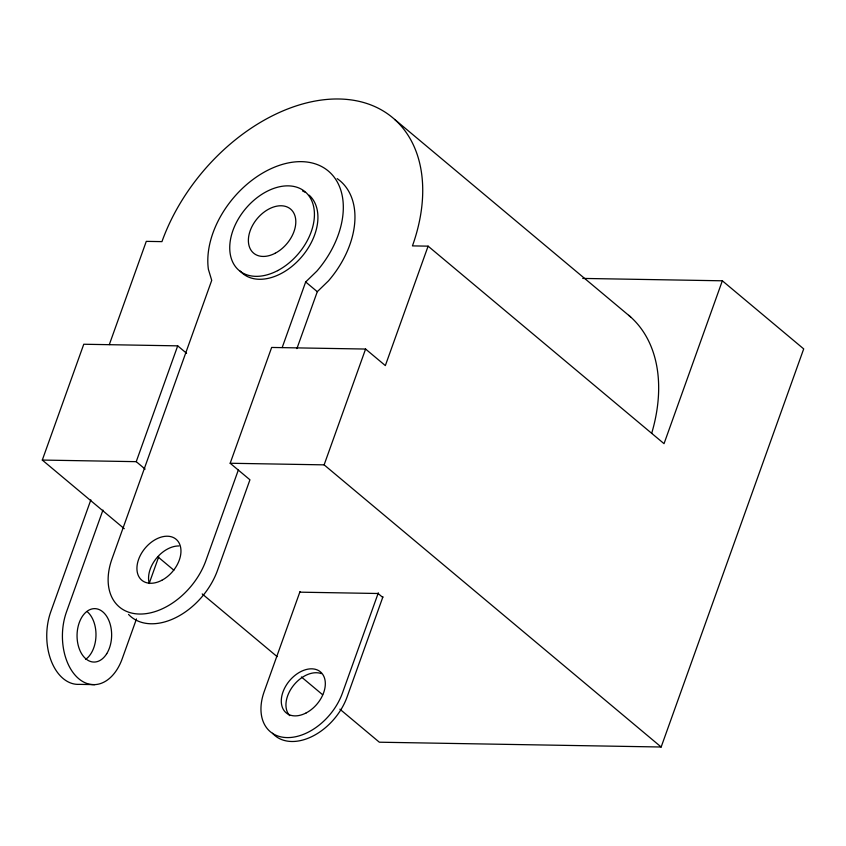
<?xml version="1.0" encoding="UTF-8"?>
<svg xmlns="http://www.w3.org/2000/svg" width="846" height="846" viewBox="0 0 846 846"><rect width="100%" height="100%" fill="white"/><g stroke="black" fill="none" stroke-linecap="round" stroke-linejoin="round"><path stroke-width="1.27" d="M124.277 528.697L42.3 460.065L83.765 344.248L177.702 345.855L186.596 353.29M109.314 344.618L146.284 241.364L161.946 241.628A164.378 110.985 -50.1 0 1 339.035 98.993A164.378 110.985 -50.1 0 1 412.446 245.89L428.108 246.154L664.036 443.664L722.347 280.798L582.757 278.419M90.85 499.859L50.792 611.721A49.311 31.926 -89 0 0 79.164 684.361L94.826 684.625M102.948 510.075L66.453 611.996A49.311 31.926 -89 0 0 78.794 678.767A49.311 31.926 -89 0 0 122.236 658.696L136.481 618.923M145.131 469.107L136.238 461.662L177.702 345.855M149.382 582.873L158.731 556.774M128.529 614.408A61.642 41.623 -50.1 0 0 175.757 617.643A61.642 41.623 -50.1 0 0 217.538 570.278L249.94 479.798L230.175 463.259L271.651 347.452L365.588 349.049L385.342 365.588L428.108 246.154M238.318 470.069L205.916 560.549A61.642 41.623 -50.1 0 1 139.516 614.037A61.642 41.623 -50.1 0 1 111.979 558.952L211.722 280.364L208.38 269.292A82.189 55.487 -50.1 0 1 301.493 161.649A82.189 55.487 -50.1 0 1 316.848 271.143L305.67 281.961L282.183 347.558M296.904 348.615L317.292 291.69L328.47 280.872A82.189 55.487 -50.1 0 0 337.163 178.612M722.347 280.798L803.7 348.901L661.16 747.007L324.124 464.856L365.588 349.049M300.034 591.513L264.164 691.69A51.363 34.686 -50.1 0 0 287.111 737.596A51.363 34.686 -50.1 0 0 342.45 693.022L378.321 592.845M382.963 596.737L347.103 696.914A51.363 34.686 -50.1 0 1 311.931 736.559A51.363 34.686 -50.1 0 1 272.528 733.26M42.3 460.065L136.238 461.662M230.175 463.259L324.124 464.856M299.801 592.168L378.088 593.501L382.73 597.392M661.16 747.007L379.336 742.206L339.87 709.17M394.712 119.455L630.64 316.954M305.67 281.961L317.292 291.69M157.684 556.657L173.874 570.215M202.215 593.934L277.118 656.633M301.409 676.969L322.664 694.767M289.649 715.621A26.712 18.03 -50.1 0 1 292.896 686.233A26.712 18.03 -50.1 0 1 321.364 673.617M87.106 611.552A26.712 17.29 -89 0 1 95.968 636.012A26.712 17.29 -89 0 1 85.552 659.425M149.298 583.529A26.712 18.03 -50.1 0 1 156.045 558.762A26.712 18.03 -50.1 0 1 178.992 545.956M309.171 195.183A51.363 34.686 -50.1 0 1 300.108 258.654A51.363 34.686 -50.1 0 1 240.148 271.037M302.582 190.995A51.363 34.686 -50.1 0 1 304.951 192.158M628.747 315.315A164.378 110.985 -50.1 0 1 651.674 433.332M306.189 712.903A26.712 18.03 -50.1 0 0 320.782 672.158A26.712 18.03 -50.1 0 0 282.955 692.017A26.712 18.03 -50.1 0 0 306.189 712.903M106.755 653.651A26.712 17.29 -89 0 0 98.57 609.342A26.712 17.29 -89 0 0 77.705 643.034A26.712 17.29 -89 0 0 106.755 653.651M161.829 580.293A26.712 18.03 -50.1 0 0 176.423 539.547A26.712 18.03 -50.1 0 0 138.596 559.407A26.712 18.03 -50.1 0 0 161.829 580.293M275.193 253.24A28.764 19.426 -50.1 0 0 290.908 209.353A28.764 19.426 -50.1 0 0 250.173 230.736A28.764 19.426 -50.1 0 0 275.193 253.24M277.625 270.625A51.363 34.686 -50.1 0 0 305.681 192.264A51.363 34.686 -50.1 0 0 232.946 230.44A51.363 34.686 -50.1 0 0 277.625 270.625"/></g></svg>
